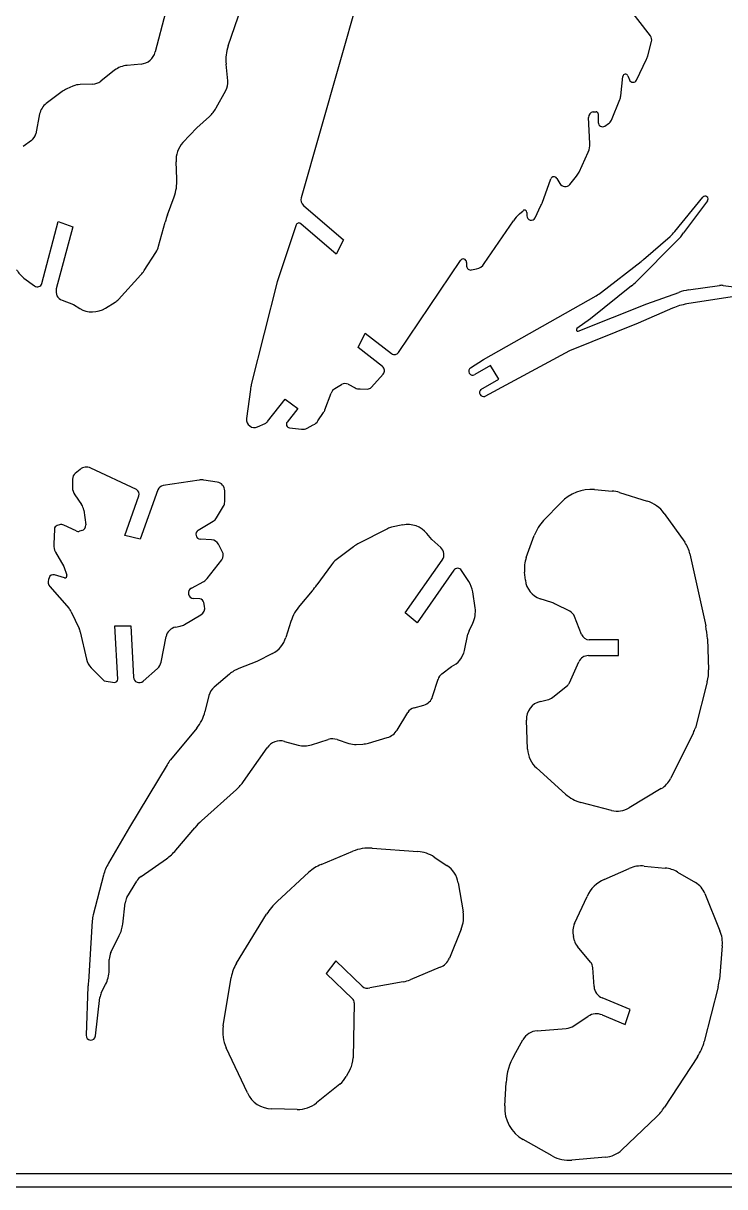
# Model space of a CAD drawing. Extents: x 0 to 23.4, y 0 to 18.5.
# Drawn here: x 8.25 to 13.78, y 0 to 9.16 of the extents above; entities that cross this region are included whole.
import ezdxf

# ---------------------------------------------------------------- set-up
doc = ezdxf.new("R2010")
doc.units = 0
doc.layers.add('GREEN', color=3, linetype='CONTINUOUS')
doc.layers.add('WHITE', color=7, linetype='CONTINUOUS')

msp = doc.modelspace()

# ---------------------------------------------------------------- linework, layer by layer
at = {"layer": 'GREEN', "linetype": 'CONTINUOUS'}
for p, q in [((0.1042, 0.1042), (23.288208, 0.1042)), ((0, 0), (23.392408, 0))]:
    msp.add_line(p, q, dxfattribs=at)
at = {"layer": 'WHITE', "linetype": 'CONTINUOUS'}
for p, q in [((11.341678, 10.944064), (10.44139, 7.786802)), ((9.865992, 8.982054), (9.97249, 9.286242)), ((13.19227, 9.062211), (12.993248, 9.319585)), ((9.373338, 9.245604), (9.292063, 8.934045)), ((13.17143, 8.902785), (13.201124, 9.015469)), ((9.18057, 8.839224), (9.070118, 8.828803)), ((9.864122, 8.70689), (9.849534, 8.83714)), ((13.083902, 8.713141), (13.161842, 8.876838)), ((8.97217, 8.79025), (8.863802, 8.704806)), ((12.958862, 8.588101), (12.975319, 8.741299)), ((13.014088, 8.746486), (13.026592, 8.715224)), ((8.557452, 8.622486), (8.433456, 8.528707)), ((8.643844, 8.665436), (8.596008, 8.644369)), ((8.797114, 8.680838), (8.700207, 8.677714)), ((9.771382, 8.49328), (9.848491, 8.630824)), ((12.88488, 8.396373), (12.951535, 8.558939)), ((8.381354, 8.44639), (8.350096, 8.289048)), ((12.742126, 8.463062), (12.765049, 8.463062)), ((12.781722, 8.44639), (12.781722, 8.378658)), ((9.509842, 8.221316), (9.61821, 8.335938)), ((9.61821, 8.335938), (9.719284, 8.426592)), ((12.716076, 8.212982), (12.704614, 8.418254)), ((12.83278, 8.350526), (12.862998, 8.370324)), ((8.316737, 8.236969), (8.252148, 8.190057)), ((9.461641, 7.934754), (9.455658, 8.068144)), ((12.630632, 7.986868), (12.703122, 8.146505)), ((12.338872, 7.744081), (12.407644, 7.934768)), ((12.455576, 7.938935), (12.477849, 7.898965)), ((12.557692, 7.892045), (12.610834, 7.956649)), ((9.388912, 7.652408), (9.440027, 7.793056)), ((13.383998, 7.521092), (13.605944, 7.790971)), ((10.460146, 7.726367), (10.77483, 7.454406)), ((12.283646, 7.628419), (12.330451, 7.724326)), ((13.641772, 7.762295), (13.45277, 7.509632)), ((11.883518, 7.267888), (12.112741, 7.60551)), ((12.16069, 7.65968), (12.188824, 7.684686)), ((12.220084, 7.670099), (12.21989, 7.644055)), ((8.398896, 7.111633), (8.526193, 7.600285)), ((8.643939, 7.558606), (8.512648, 7.068866)), ((8.526193, 7.600285), (8.643939, 7.558606)), ((9.318114, 7.405432), (9.370214, 7.594033)), ((10.401794, 7.572152), (10.252788, 7.124092)), ((10.71752, 7.342912), (10.438937, 7.582153)), ((10.77483, 7.454406), (10.71752, 7.342912)), ((13.406922, 7.451278), (13.080776, 7.125134)), ((13.137537, 7.299775), (13.347528, 7.48254)), ((9.203494, 7.212662), (9.296232, 7.356457)), ((11.208302, 6.568706), (11.695299, 7.292295)), ((11.744932, 7.277266), (11.744932, 7.247048)), ((12.80673, 7.041774), (13.120372, 7.285601)), ((8.257358, 7.15431), (8.341759, 7.09179)), ((9.002386, 6.986548), (9.179527, 7.18036)), ((11.782444, 7.217871), (11.82204, 7.226206)), ((10.252788, 7.124092), (10.048556, 6.3155)), ((13.043264, 7.09179), (12.721286, 6.832331)), ((13.493408, 7.060528), (13.736194, 7.095957)), ((13.764328, 7.095956), (13.913334, 7.07616)), ((8.557452, 6.979252), (8.647066, 6.944867)), ((8.899021, 6.917065), (8.976338, 6.964665)), ((11.878308, 6.51348), (12.766092, 7.014682)), ((13.163094, 6.952162), (13.415258, 7.040731)), ((13.837268, 7.007388), (13.479862, 6.950077)), ((8.647066, 6.944867), (8.697082, 6.914649)), ((12.624064, 6.736297), (13.163094, 6.952162)), ((13.367234, 6.916946), (13.096406, 6.798987)), ((13.096406, 6.798987), (12.554566, 6.582252)), ((12.721286, 6.832331), (12.61396, 6.756266)), ((10.88945, 6.608301), (10.945718, 6.719796)), ((10.945718, 6.719796), (11.154118, 6.559326)), ((11.08222, 6.457211), (10.88945, 6.608301)), ((11.774768, 6.448396), (11.878308, 6.51348)), ((12.554566, 6.582252), (11.887686, 6.222761)), ((11.932492, 6.464505), (11.808494, 6.393649)), ((11.997096, 6.35718), (11.932492, 6.464505)), ((10.994692, 6.29466), (11.08743, 6.397818)), ((11.857468, 6.277986), (11.997096, 6.35718)), ((10.041262, 6.277987), (10.011044, 6.047706)), ((10.62895, 6.11752), (10.677689, 6.248899)), ((10.7071, 6.284239), (10.757987, 6.315794)), ((10.8113, 6.317584), (10.866526, 6.28945)), ((10.90508, 6.281114), (10.961328, 6.280322)), ((10.176722, 6.024781), (10.314266, 6.201921)), ((10.314266, 6.201921), (10.414298, 6.127939)), ((10.414298, 6.127939), (10.330483, 6.019936)), ((10.573724, 6.029992), (10.617488, 6.095638)), ((10.098572, 5.983101), (10.157765, 6.009582)), ((10.348652, 5.975807), (10.443474, 5.964344)), ((10.48828, 5.972682), (10.536942, 5.997265)), ((8.699166, 5.647576), (8.661653, 5.616318)), ((9.143056, 5.488152), (8.783567, 5.657998)), ((8.639772, 5.57151), (8.639772, 5.505866)), ((9.636964, 5.563176), (9.354583, 5.520454)), ((9.779605, 5.547824), (9.675519, 5.563176)), ((8.657895, 5.448116), (8.71167, 5.370406)), ((9.051361, 5.126577), (9.162855, 5.439178)), ((9.312553, 5.4862), (9.173276, 5.099485)), ((9.839114, 5.391246), (9.839114, 5.478774)), ((12.752546, 5.488152), (12.890077, 5.477538)), ((12.949484, 5.46627), (13.16622, 5.39854)), ((8.728214, 5.327668), (8.743972, 5.209937)), ((9.774508, 5.266207), (9.830777, 5.358943)), ((12.351376, 5.245366), (12.48892, 5.388118)), ((9.630141, 5.16817), (9.747417, 5.239114)), ((13.300638, 5.301634), (13.462577, 5.075078)), ((8.496969, 5.177714), (8.491807, 5.057805)), ((8.537386, 5.210891), (8.518899, 5.204728)), ((8.667704, 5.163665), (8.573083, 5.207853)), ((8.71358, 5.165865), (8.696039, 5.160963)), ((11.121816, 5.180761), (10.888408, 5.060932)), ((11.242688, 5.209937), (11.153076, 5.192224)), ((11.469844, 5.09636), (11.432134, 5.142046)), ((9.173276, 5.099485), (9.051361, 5.126577)), ((9.734912, 5.093232), (9.647386, 5.098443)), ((9.820011, 5.00239), (9.791181, 5.057805)), ((10.854022, 5.039049), (10.716478, 4.93589)), ((11.5407, 5.032798), (11.469844, 5.09636)), ((12.214874, 4.954647), (12.277756, 5.127868)), ((8.506394, 4.996326), (8.573083, 4.88275)), ((13.503828, 4.982781), (13.627826, 4.41489)), ((8.573083, 4.88275), (8.596008, 4.81502)), ((9.701219, 4.789247), (9.815148, 4.936934)), ((10.678966, 4.897338), (10.565388, 4.738954)), ((11.25936, 4.519092), (11.552162, 4.933807)), ((8.455338, 4.79418), (8.450127, 4.779592)), ((8.577164, 4.794916), (8.499101, 4.817103)), ((9.576286, 4.71338), (9.673435, 4.766046)), ((11.643858, 4.853573), (11.355224, 4.439899)), ((11.761604, 4.765003), (11.704294, 4.85253)), ((12.20758, 4.774382), (12.201064, 4.838956)), ((8.461112, 4.724991), (8.61268, 4.553478)), ((10.527876, 4.691022), (10.430545, 4.576766)), ((11.81162, 4.557645), (11.792769, 4.683714)), ((9.643218, 4.627458), (9.593202, 4.630586)), ((9.680728, 4.57119), (9.674478, 4.600367)), ((12.414938, 4.599325), (12.324284, 4.629544)), ((12.55665, 4.531595), (12.445156, 4.58682)), ((8.629877, 4.527186), (8.691872, 4.396136)), ((9.522346, 4.426353), (9.651553, 4.502419)), ((11.355224, 4.439899), (11.25936, 4.519092)), ((12.649388, 4.348204), (12.595204, 4.488872)), ((8.996136, 3.994964), (8.973211, 4.415934)), ((8.973211, 4.415934), (9.098251, 4.415934)), ((9.098251, 4.415934), (9.120133, 4.01268)), ((9.451491, 4.405511), (9.48796, 4.412807)), ((10.361156, 4.451362), (10.321197, 4.324352)), ((11.76473, 4.376338), (11.792864, 4.436774)), ((8.701244, 4.369043), (8.750224, 4.154391)), ((9.337912, 4.130426), (9.377508, 4.331531)), ((11.727218, 4.221079), (11.755352, 4.351328)), ((12.940106, 4.306524), (12.709826, 4.306491)), ((12.940106, 4.181483), (12.940106, 4.306524)), ((13.641372, 4.31486), (13.650472, 4.069979)), ((10.093362, 4.135636), (9.949503, 4.079527)), ((10.216318, 4.199198), (10.093362, 4.135636)), ((12.554566, 3.966831), (12.628548, 4.13355)), ((12.703572, 4.181483), (12.940106, 4.181483)), ((8.787736, 4.084576), (8.889851, 3.983503)), ((9.196853, 3.980805), (9.308736, 4.079367)), ((9.876626, 4.035603), (9.756707, 3.933593)), ((11.549036, 4.037687), (11.625102, 4.09604)), ((8.889851, 3.983503), (8.970086, 3.971)), ((11.477138, 3.859505), (11.519465, 3.995087)), ((12.423274, 3.854296), (12.539605, 3.947503)), ((13.64033, 3.975167), (13.54626, 3.61367)), ((9.715115, 3.866799), (9.683475, 3.73977)), ((11.330216, 3.769893), (11.407295, 3.791889)), ((12.326368, 3.820952), (12.37951, 3.833456)), ((11.19684, 3.59588), (11.281093, 3.733519)), ((12.225294, 3.443747), (12.215282, 3.674002)), ((9.61821, 3.610467), (9.412438, 3.361842)), ((13.53092, 3.572955), (13.351696, 3.213464)), ((10.31114, 3.506268), (10.418378, 3.476765)), ((10.522666, 3.479176), (10.654906, 3.52116)), ((10.724814, 3.520856), (10.817431, 3.490271)), ((10.874862, 3.482302), (10.926923, 3.485279)), ((10.970726, 3.492722), (11.11869, 3.536484)), ((9.988119, 3.191584), (10.172938, 3.455664)), ((9.384802, 3.322875), (9.088873, 2.830009)), ((12.524348, 3.090509), (12.294066, 3.296826)), ((9.655722, 2.880026), (9.93185, 3.12802)), ((13.277714, 3.134273), (13.024433, 2.983309)), ((12.886964, 2.963385), (12.644178, 3.025906)), ((9.088873, 2.830009), (8.924203, 2.546607)), ((9.453574, 2.649744), (9.603338, 2.826083)), ((10.999902, 2.665372), (11.360434, 2.639324)), ((9.18057, 2.442385), (9.37953, 2.582101)), ((10.597523, 2.536563), (10.848812, 2.641407)), ((11.48925, 2.594974), (11.589674, 2.528872)), ((10.252396, 2.245877), (10.502868, 2.475729)), ((12.828481, 2.41976), (13.02555, 2.505948)), ((13.144338, 2.524702), (13.308974, 2.509074)), ((13.406634, 2.477329), (13.54655, 2.394453)), ((8.8836, 2.451763), (8.803364, 2.141246)), ((9.069075, 2.277749), (9.145749, 2.405138)), ((11.678244, 2.39237), (11.716798, 2.16313)), ((13.621011, 2.30774), (13.740362, 2.015166)), ((9.035732, 2.068307), (9.054319, 2.235048)), ((12.595204, 2.072474), (12.693152, 2.286086)), ((9.932307, 1.761281), (10.169428, 2.145416)), ((8.796071, 2.094358), (8.765127, 1.612028)), ((11.70221, 2.028712), (11.60843, 1.799472)), ((8.942994, 1.844278), (9.00864, 1.977654)), ((12.594162, 1.937016), (12.585826, 1.97036)), ((12.721007, 1.769018), (12.617086, 1.89221)), ((13.75884, 1.8964), (13.736194, 1.632751)), ((8.928405, 1.702565), (8.929614, 1.790115)), ((10.715436, 1.777589), (10.638328, 1.678599)), ((10.922468, 1.578232), (10.715436, 1.777589)), ((10.638328, 1.678599), (10.844644, 1.480619)), ((11.536532, 1.727574), (11.298956, 1.629625)), ((12.748378, 1.576484), (12.739, 1.724448)), ((8.761685, 1.576484), (8.74814, 1.193028)), ((8.866927, 1.525426), (8.900773, 1.59239)), ((9.827652, 1.265967), (9.890171, 1.648382)), ((11.245814, 1.613996), (10.981146, 1.566064)), ((13.725774, 1.574399), (13.616364, 1.144053)), ((8.820038, 1.186776), (8.855464, 1.488955)), ((13.032844, 1.396217), (12.812982, 1.486871)), ((10.85819, 1.447276), (10.849854, 1.013803)), ((12.992206, 1.27743), (13.032844, 1.396217)), ((12.589994, 1.26701), (12.70253, 1.342034)), ((12.81194, 1.352454), (12.992206, 1.27743)), ((12.299281, 1.228413), (12.529558, 1.24617)), ((12.117968, 1.033602), (12.187782, 1.1576)), ((10.017294, 0.738716), (9.851618, 1.092995)), ((13.562771, 1.022436), (13.302722, 0.625137)), ((10.82693, 0.925233), (10.796712, 0.867924)), ((10.745654, 0.807488), (10.563304, 0.660566)), ((12.045028, 0.6366), (12.055448, 0.819992)), ((10.409083, 0.608183), (10.210066, 0.612634)), ((13.240139, 0.550181), (12.967198, 0.289614)), ((12.419076, 0.242667), (12.190908, 0.37089)), ((12.83799, 0.232302), (12.573322, 0.209379))]:
    msp.add_line(p, q, dxfattribs=at)
for centre, radius, start, end in [((10.174638, 8.87361), 0.327143, 160.641, 186.400652), ((13.149548, 9.029908), 0.053559, -15.6405, 37.093726), ((9.16849, 8.966388), 0.127736, -84.573236, -14.666705), ((13.032844, 8.939254), 0.143304, -25.8203, -14.74316), ((9.086173, 8.644314), 0.185187, 94.97356, 127.996271), ((8.793944, 8.794417), 0.113623, -88.401371, -52.06112), ((9.737946, 8.69318), 0.126919, -29.426094, 6.201614), ((12.995332, 8.739192), 0.020124, 21.250506, 173.991397), ((13.055707, 8.72684), 0.031347, -158.249576, -25.913474), ((8.665475, 8.477066), 0.181152, 112.549085, 126.606276), ((8.705416, 8.518288), 0.159511, 91.871371, 112.7061), ((8.515528, 8.419113), 0.136919, 126.82849, 168.508412), ((12.851536, 8.599562), 0.107936, -22.1086, -6.095312), ((9.539894, 8.620429), 0.264109, -47.216687, -28.778554), ((12.746509, 8.421287), 0.042004, 95.98912, 184.140738), ((12.76505, 8.44639), 0.016672, 0, 90.00342), ((12.815066, 8.378776), 0.033344, -179.798105, -57.909629), ((12.832105, 8.418491), 0.057223, -57.324475, -22.738302), ((8.266736, 8.30572), 0.085011, -53.973, -11.309932), ((9.668604, 8.078985), 0.213221, 138.12351, 182.9144), ((12.576448, 8.205688), 0.139818, -25.0425, 2.990345), ((12.505997, 8.046928), 0.138351, -40.732875, -25.728737), ((9.102418, 7.917054), 0.35966, -20.167416, 2.820853), ((12.432599, 7.92548), 0.026627, 30.3526, 159.584409), ((12.52018, 7.923304), 0.048829, -150.1024, -39.804632), ((10.499103, 7.771586), 0.059685, 165.229542, 229.253937), ((13.623658, 7.776382), 0.022948, -37.871997, 140.525532), ((12.172152, 7.803474), 0.176983, -26.5648, -19.608124), ((10.072522, 7.401263), 0.728283, 159.8277, 164.651414), ((12.354502, 7.439818), 0.293091, 131.396711, 145.5752), ((12.201338, 7.670716), 0.018756, -1.882467, 131.851815), ((12.253428, 7.643006), 0.033554, 178.208399, 334.232275), ((10.423676, 7.564858), 0.023065, 48.575221, 161.565051), ((13.146145, 7.709574), 0.303479, -48.426427, -38.394385), ((13.191766, 7.667511), 0.305039, -45.14308, -31.169385), ((9.148078, 7.452028), 0.176305, -32.825215, -15.324874), ((11.71784, 7.277266), 0.027092, 0, 146.308698), ((11.776159, 7.248493), 0.03126, -177.351386, -78.400565), ((11.800455, 7.324222), 0.100365, -77.580298, -34.145161), ((12.892174, 7.579445), 0.372047, -52.167239, -48.7386), ((8.379407, 7.3187), 0.204744, -151.165531, -126.591518), ((8.999676, 7.338847), 0.239717, -41.386731, -31.761716), ((8.36364, 7.120965), 0.036469, -126.86957, -14.8257), ((8.584461, 7.048763), 0.074574, 164.361173, 248.765732), ((12.756187, 7.452525), 0.461023, -51.486758, -45.246163), ((13.555462, 6.651417), 0.413791, 98.624827, 109.805444), ((13.750261, 6.99704), 0.099913, 81.906171, 98.093745), ((8.910331, 7.06968), 0.124037, -57.848356, -42.083924), ((12.5977, 7.311295), 0.34108, -60.415672, -52.204193), ((8.796072, 7.081368), 0.193892, -120.69988, -57.9296), ((13.553844, 6.490554), 0.46544, 99.145987, 113.6366), ((12.620212, 6.746888), 0.011271, 123.690068, 289.985903), ((11.176753, 6.589764), 0.037931, -126.636362, -33.720758), ((11.057393, 6.425109), 0.040583, -42.256364, 52.282766), ((11.792864, 6.421782), 0.032183, 124.214899, 299.055505), ((10.786292, 6.267568), 0.055919, 63.434949, 120.4097), ((10.310506, 6.245101), 0.271245, 164.957224, 173.036291), ((10.742528, 6.224844), 0.069158, 120.815264, 159.6459), ((10.903337, 6.366375), 0.085279, -115.57236, -88.828577), ((10.96239, 6.323836), 0.043527, -91.3977, -42.089162), ((11.878464, 6.253595), 0.032183, 130.721408, 286.651798), ((10.072528, 6.039411), 0.062041, 172.315963, 294.821437), ((10.531451, 6.154649), 0.10433, -34.444908, -20.847043), ((10.136084, 6.056041), 0.05127, -64.983799, -37.568592), ((10.351778, 6.002899), 0.027271, 141.339499, 263.418055), ((10.451896, 6.043646), 0.079747, -96.061768, -62.854713), ((10.49349, 6.083134), 0.096237, -63.1596, -33.518009), ((8.698999, 5.570335), 0.059238, 129.082002, 178.863067), ((8.749563, 5.58641), 0.079254, 64.592523, 129.486318), ((8.740846, 5.505866), 0.101074, 180, 214.8457), ((9.362919, 5.467312), 0.053792, 98.914927, 159.4436), ((9.656242, 5.43196), 0.132625, 81.64225, 98.35775), ((9.769299, 5.478774), 0.069815, 0, 81.51086), ((9.125249, 5.452464), 0.039884, -19.458005, 63.482667), ((12.727487, 5.1568), 0.332298, 85.675133, 135.883821), ((12.870292, 5.21098), 0.267291, 72.765897, 85.75513), ((8.632478, 5.31518), 0.096547, 7.431459, 34.890702), ((9.776039, 5.390298), 0.063083, -29.80447, 0.86131), ((13.087549, 5.147737), 0.262853, 35.837543, 72.58451), ((9.704694, 5.308928), 0.081849, -58.535234, -31.463599), ((12.589994, 5.014042), 0.332339, 135.88922, 159.9708), ((8.527235, 5.175552), 0.030343, 105.945396, 175.9145), ((8.551201, 5.162004), 0.050803, 64.486636, 105.7799), ((8.685618, 5.2016), 0.041952, -115.277501, -75.616873), ((8.704376, 5.204726), 0.039937, -76.6753, 7.49734), ((9.649469, 5.135954), 0.037569, 120.962301, 266.821668), ((11.179982, 5.070495), 0.124667, 102.463923, 117.812051), ((11.281242, 5.01925), 0.194543, 39.1386, 101.430241), ((8.60326, 5.051779), 0.111616, 176.905214, 209.789966), ((9.73112, 5.02481), 0.068527, 28.782924, 86.828084), ((10.999605, 4.848245), 0.240001, 117.60139, 127.343466), ((13.261042, 4.929638), 0.248534, 12.346655, 35.81643), ((9.767216, 4.973404), 0.060229, -37.266402, 28.767711), ((11.492067, 4.977008), 0.074012, -35.711187, 48.92072), ((12.456618, 4.867118), 0.257101, 160.096032, 186.2887), ((10.823207, 4.794515), 0.177138, 127.0502, 144.516353), ((11.673735, 4.833264), 0.036126, 32.229937, 145.792568), ((8.503268, 4.761878), 0.056016, 161.564714, 221.186499), ((8.489142, 4.782881), 0.035642, 73.773652, 161.517281), ((8.58142, 4.80981), 0.01549, -105.948001, 19.653824), ((9.631754, 4.844195), 0.08857, -61.926601, -38.345), ((11.589674, 4.652467), 0.205484, 8.746509, 33.20657), ((12.378518, 4.79268), 0.171914, -173.890203, -108.389162), ((9.596328, 4.674349), 0.043874, 117.1811, 265.914286), ((9.973231, 5.163737), 0.72876, -40.440396, -35.653689), ((9.640234, 4.592434), 0.035151, 13.043688, 85.129727), ((12.340458, 4.376584), 0.234864, 63.526621, 71.511136), ((8.528277, 4.479496), 0.112237, 25.14467, 41.235615), ((9.618322, 4.557091), 0.063979, -58.707635, 12.731047), ((10.705016, 4.342994), 0.360532, 139.5784, 162.507675), ((11.607397, 4.527445), 0.206444, -26.052845, 8.411936), ((12.520886, 4.460564), 0.079527, 20.85227, 63.274992), ((9.470246, 4.312774), 0.094616, 101.4333, 168.5657), ((9.465202, 4.520995), 0.110555, -78.120556, -58.876576), ((13.062219, 4.287364), 0.579805, 2.718191, 12.705912), ((8.573083, 4.339868), 0.131442, 12.82433, 25.345982), ((10.11837, 4.387799), 0.212519, -62.555348, -17.3706), ((11.869736, 4.322701), 0.117912, 152.941978, 165.949071), ((12.709824, 4.371128), 0.064637, -159.227745, -89.9982), ((11.551944, 4.260004), 0.179544, -65.954332, -12.52087), ((8.88916, 4.184057), 0.142068, -167.947108, -135.554134), ((9.246698, 4.148683), 0.093024, -48.170793, -11.317963), ((12.702673, 4.100211), 0.081277, 89.366011, 155.783234), ((10.047514, 3.834497), 0.263905, 111.8013, 130.355918), ((11.601136, 3.969956), 0.08545, 127.568166, 162.8963), ((13.328772, 4.056443), 0.321984, -14.620874, 2.409252), ((8.973022, 3.99395), 0.023136, -97.290826, 2.513972), ((9.16598, 4.014763), 0.045894, -177.398678, -47.724699), ((12.507676, 3.987671), 0.051312, -51.519, -23.962489), ((9.83807, 3.836581), 0.126614, 129.9863, 166.192368), ((11.380232, 3.889722), 0.101507, -74.5375, -17.318377), ((12.355173, 3.940937), 0.110201, -77.241462, -51.831847), ((11.35314, 3.687574), 0.08545, 105.561323, 147.474199), ((12.359712, 3.680281), 0.144567, 103.335011, 182.4896), ((9.366046, 3.818866), 0.327135, -39.571762, -13.9919), ((11.080475, 3.667876), 0.136837, -73.783014, -31.745382), ((13.346486, 3.665693), 0.206437, -26.694387, -14.5964), ((10.277796, 3.383312), 0.127397, 74.827085, 145.3944), ((10.689386, 3.412487), 0.114011, 71.8964, 107.6037), ((10.867568, 3.640686), 0.158552, -108.4344, -87.363242), ((10.918626, 3.666735), 0.181646, -87.3821, -73.332143), ((10.466398, 3.656316), 0.185862, -104.973, -72.377703), ((12.433707, 3.451747), 0.208567, -177.80187, -132.03063), ((9.656763, 3.15928), 0.317373, 140.3391, 148.971463), ((13.178667, 3.300959), 0.193893, -59.280493, -26.824089), ((9.683919, 3.404211), 0.371148, -48.086286, -34.952366), ((12.715871, 3.302323), 0.285562, -132.120028, -104.540116), ((12.93177, 3.13844), 0.180698, -104.356858, -59.1494), ((10.026674, 2.467394), 0.554861, 131.955222, 139.7257), ((10.974334, 2.338306), 0.328065, 85.530018, 112.49562), ((9.152436, 2.905033), 0.394787, -54.8842, -40.289525), ((11.340636, 2.372572), 0.267486, 56.24826, 85.755361), ((9.211829, 2.36736), 0.338907, 148.0692, 165.579012), ((10.723772, 2.236069), 0.325938, 112.7891, 132.667976), ((11.476065, 2.358171), 0.205052, 9.600985, 56.354461), ((13.121131, 2.286114), 0.239715, 84.444508, 113.498784), ((13.287092, 2.275666), 0.234431, 59.34129, 84.644175), ((9.252468, 2.340268), 0.124888, 125.148397, 148.7066), ((12.935938, 2.175634), 0.26673, 113.7578, 155.537521), ((13.455896, 2.241278), 0.177991, 21.92573, 59.381565), ((9.159728, 2.222523), 0.106151, 148.650127, 173.2237), ((10.575808, 1.894294), 0.47771, 132.6102, 148.286061), ((9.046333, 2.079444), 0.250706, 165.728671, 176.589413), ((11.474023, 2.121478), 0.246322, -22.123264, 9.735454), ((8.76405, 2.100126), 0.273539, -26.59809, -6.679883), ((12.73696, 2.007968), 0.155742, 155.531976, 193.973534), ((12.702511, 1.964184), 0.111703, -165.924002, -139.884892), ((13.501744, 1.917217), 0.257939, -4.6292, 22.317401), ((9.058656, 1.786967), 0.129081, 153.641377, 178.6028), ((10.19652, 1.598365), 0.310405, 148.3418, 170.727239), ((11.48621, 1.849794), 0.132174, -67.621482, -22.378518), ((12.661892, 1.719237), 0.077284, 3.866232, 40.10089), ((8.674156, 1.707775), 0.254301, -26.9837, -1.173925), ((9.054486, 1.566064), 0.292986, 170.9742, 177.961857), ((10.961348, 1.618164), 0.055735, -134.235, -69.193209), ((11.199913, 1.868234), 0.258348, -79.76574, -67.457247), ((12.852531, 1.583477), 0.104387, -176.159209, -112.263476), ((13.375415, 1.66707), 0.362408, -14.815533, -5.43381), ((8.964517, 1.474717), 0.109978, 152.542522, 172.561058), ((10.813389, 1.448498), 0.044818, -1.562354, 45.782498), ((12.766953, 1.245204), 0.116303, 67.244054, 123.63661), ((8.784089, 1.189902), 0.036085, 175.030259, 355.030259), ((10.119447, 1.218251), 0.295671, 170.712713, 205.063986), ((12.309696, 1.088828), 0.139974, 94.26718, 150.572544), ((12.5199, 1.372231), 0.12643, -85.618841, -56.329946), ((13.224572, 1.244084), 0.40436, -33.24, -14.322577), ((10.653193, 1.017452), 0.196695, -27.959143, -1.062976), ((12.544658, 0.792763), 0.489967, 150.558058, 176.814237), ((10.624724, 0.961439), 0.195768, -51.849932, -28.534161), ((10.215114, 0.830761), 0.218185, -155.047545, -91.325598), ((10.414298, 0.846041), 0.237915, -91.2561, -51.222465), ((12.330567, 0.620466), 0.285994, 176.766017, 240.769281), ((12.949484, 0.856461), 0.422241, -46.4995, -33.219476), ((12.821437, 0.443924), 0.212269, -85.527387, -46.631863), ((12.550398, 0.477173), 0.268773, -119.2486, -85.107231)]:
    msp.add_arc(centre, radius, start, end, dxfattribs=at)

doc.saveas('drawing.dxf')
